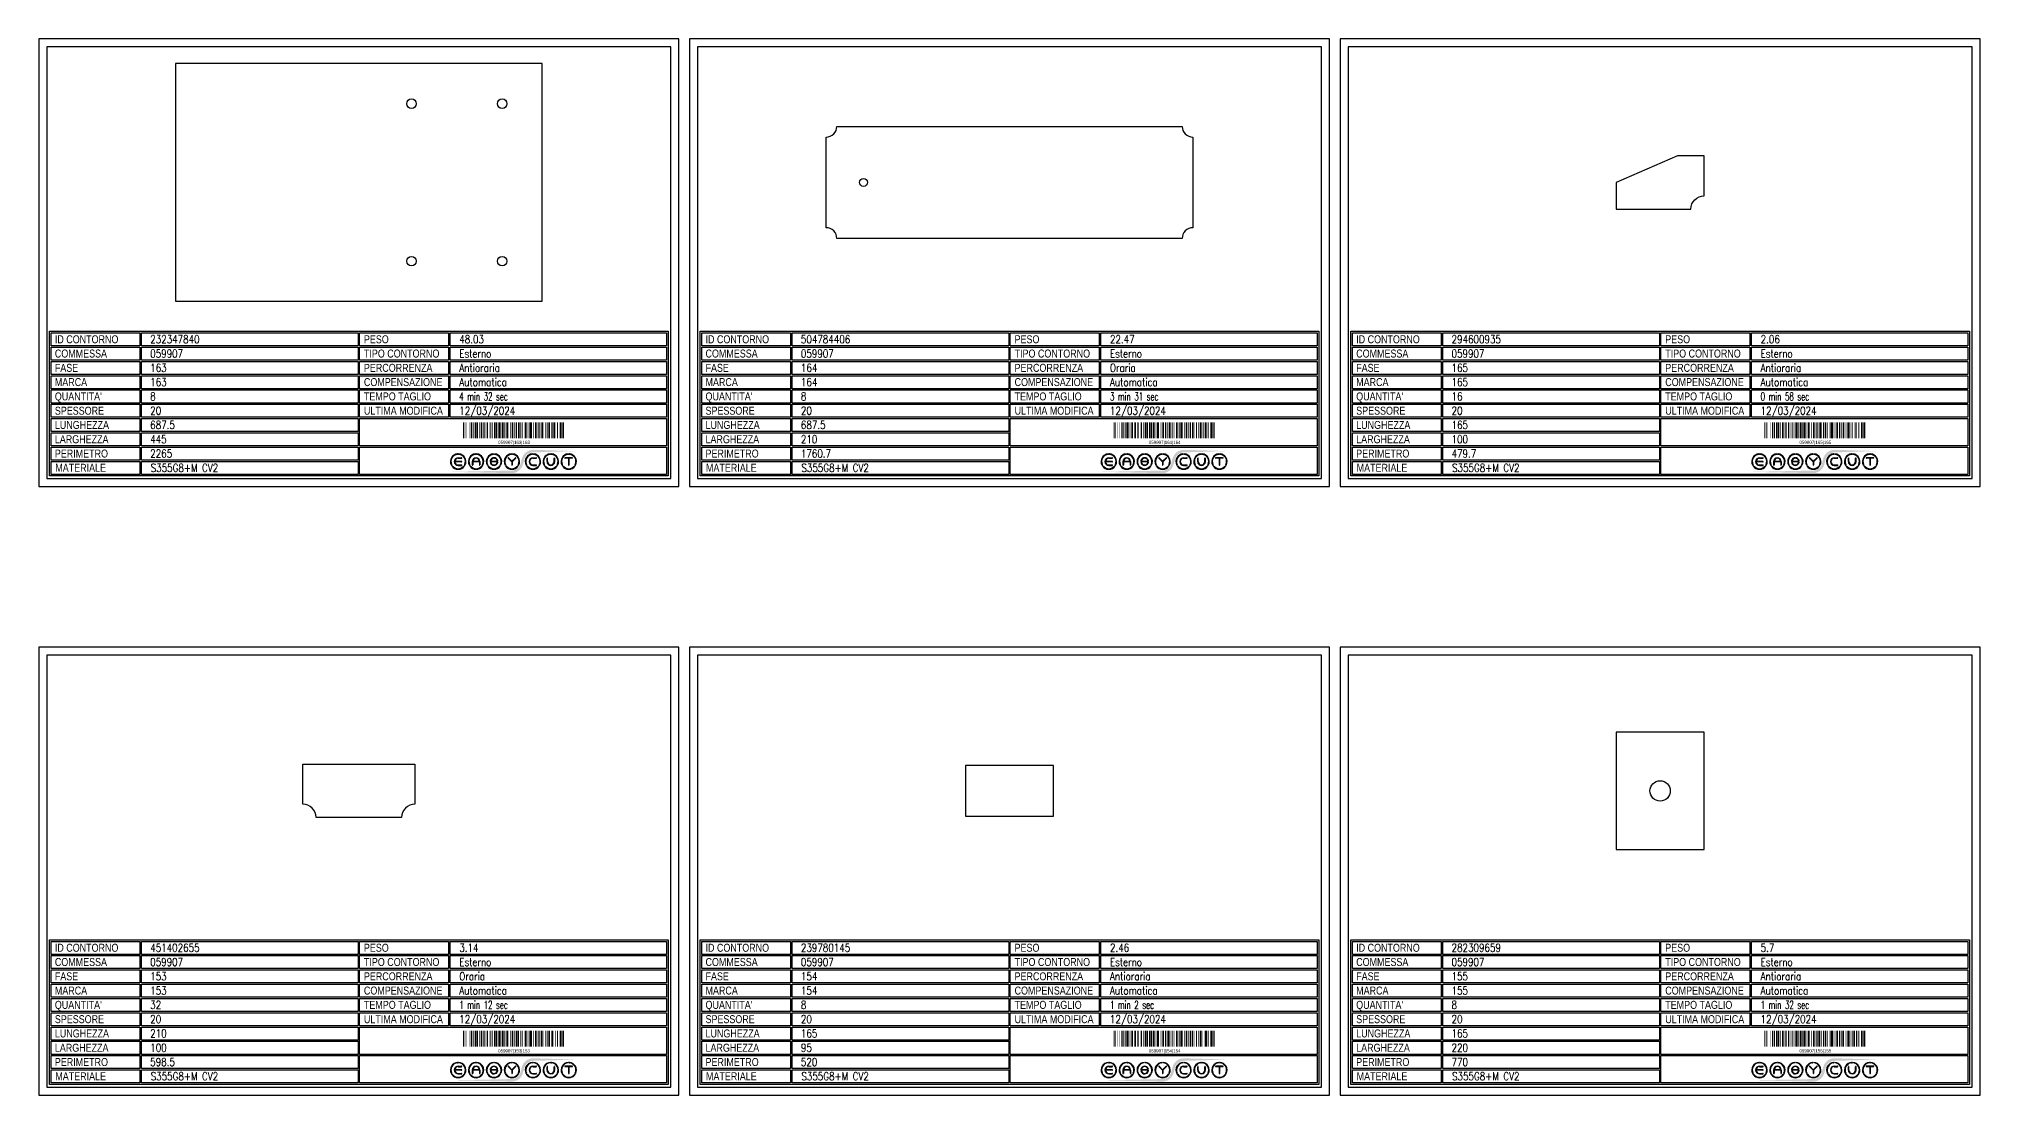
# Model space of a CAD drawing. Header units: millimetres. Extents: x 28039 to 145264, y 9873 to 40131.
# Drawn here: x 28039 to 31679, y 24993 to 26972 of the extents above; entities that cross this region are included whole.
import ezdxf
from ezdxf.enums import TextEntityAlignment as Align

# ---------------------------------------------------------------- set-up
doc = ezdxf.new("R2010")
doc.units = ezdxf.units.MM
doc.styles.add('EasyCutStyle', font='romans.shx', dxfattribs={"width": 0.8})
doc.styles.add('EasyCutStyle1', font='arial.ttf', dxfattribs={"width": 0.8})

# ---------------------------------------------------------------- blocks, each defined once
blk = doc.blocks.new('*U4')
at = {"color": 5}
blk.add_lwpolyline([(0, 0), (1200, 0), (1200, 839), (0, 839)], close=True, dxfattribs=at)
at = {"color": 7}
blk.add_lwpolyline([(15, 15), (1185, 15), (1185, 824), (15, 824)], close=True, dxfattribs=at)
at = {"color": 253}
blk.add_lwpolyline([(20, 291), (1180, 291), (1180, 20), (20, 20)], close=True, dxfattribs=at)
at = {"color": 2}
for points in [[(23, 288.1), (189.3, 288.1), (189.3, 263.7), (23, 263.7)], [(23, 288.1), (189.3, 288.1), (189.3, 263.7), (23, 263.7)], [(23, 261.4), (189.3, 261.4), (189.3, 237), (23, 237)], [(601.5, 288.1), (767.9, 288.1), (767.9, 263.7), (601.5, 263.7)], [(601.5, 261.4), (767.9, 261.4), (767.9, 237), (601.5, 237)], [(23, 234.6), (189.3, 234.6), (189.3, 210.2), (23, 210.2)], [(601.5, 234.6), (767.9, 234.6), (767.9, 210.2), (601.5, 210.2)], [(23, 207.9), (189.3, 207.9), (189.3, 183.4), (23, 183.4)], [(601.5, 207.9), (767.9, 207.9), (767.9, 183.4), (601.5, 183.4)], [(23, 181.1), (189.3, 181.1), (189.3, 156.7), (23, 156.7)], [(23, 154.3), (189.3, 154.3), (189.3, 129.9), (23, 129.9)], [(601.5, 181.1), (767.9, 181.1), (767.9, 156.7), (601.5, 156.7)], [(601.5, 154.3), (767.9, 154.3), (767.9, 129.9), (601.5, 129.9)], [(23, 127.6), (189.3, 127.6), (189.3, 103.1), (23, 103.1)], [(23, 100.8), (189.3, 100.8), (189.3, 76.4), (23, 76.4)], [(23, 74), (189.3, 74), (189.3, 49.6), (23, 49.6)], [(23, 47.3), (189.3, 47.3), (189.3, 22.9), (23, 22.9)]]:
    blk.add_lwpolyline(points, close=True, dxfattribs=at)
at = {"color": 1}
for points in [[(192.7, 288.1), (598.5, 288.1), (598.5, 263.7), (192.7, 263.7)], [(192.7, 261.4), (598.5, 261.4), (598.5, 237), (192.7, 237)], [(771.3, 288.1), (1177.2, 288.1), (1177.2, 263.7), (771.3, 263.7)], [(771.3, 261.4), (1177.2, 261.4), (1177.2, 237), (771.3, 237)], [(192.7, 234.6), (598.5, 234.6), (598.5, 210.2), (192.7, 210.2)], [(771.3, 234.6), (1177.2, 234.6), (1177.2, 210.2), (771.3, 210.2)], [(192.7, 207.9), (598.5, 207.9), (598.5, 183.4), (192.7, 183.4)], [(771.3, 207.9), (1177.2, 207.9), (1177.2, 183.4), (771.3, 183.4)], [(192.7, 181.1), (598.5, 181.1), (598.5, 156.7), (192.7, 156.7)], [(192.7, 154.3), (598.5, 154.3), (598.5, 129.9), (192.7, 129.9)], [(771.3, 181.1), (1177.2, 181.1), (1177.2, 156.7), (771.3, 156.7)], [(771.3, 154.3), (1177.2, 154.3), (1177.2, 129.9), (771.3, 129.9)], [(192.7, 127.6), (598.5, 127.6), (598.5, 103.1), (192.7, 103.1)], [(601.5, 127.6), (1177.2, 127.6), (1177.2, 76.4), (601.5, 76.4)], [(192.7, 100.8), (598.5, 100.8), (598.5, 76.4), (192.7, 76.4)], [(192.7, 74), (598.5, 74), (598.5, 49.6), (192.7, 49.6)], [(601.5, 74), (1177.2, 74), (1177.2, 22.9), (601.5, 22.9)], [(192.7, 47.3), (598.5, 47.3), (598.5, 22.9), (192.7, 22.9)]]:
    blk.add_lwpolyline(points, close=True, dxfattribs=at)
at = {"color": 161, "style": 'EasyCutStyle1', "width": 0.8}
for s, p in [('COMMESSA', (30.1, 241.9)), ('ID CONTORNO', (30.1, 268.6)), ('TIPO CONTORNO', (609.6, 241.9)), ('PESO', (609.6, 268.6)), ('FASE', (30.1, 215.1)), ('PERCORRENZA', (609.6, 215.1)), ('MARCA', (30.1, 188.4)), ('COMPENSAZIONE', (609.6, 188.4)), ("QUANTITA'", (30.1, 161.6)), ('SPESSORE', (30.1, 134.8)), ('TEMPO TAGLIO', (609.6, 161.6)), ('ULTIMA MODIFICA', (609.6, 134.8)), ('LUNGHEZZA', (30.1, 108.1)), ('LARGHEZZA', (30.1, 81.3)), ('PERIMETRO', (30.1, 54.5)), ('MATERIALE', (31, 27.8))]:
    blk.add_text(s, height=15, dxfattribs=at).set_placement(p)
at = {"style": 'EasyCutStyle'}
for tag, p, width in [('ORDERSHAPE', (208.9, 241.9), 0.8), ('IDSHAPE', (208.9, 268.6), 0.8), ('TYPESHAPE', (788.4, 241.9), 0.8), ('WEIGTHSHAPE', (788.4, 268.6), 0.8), ('PHASESHAPE', (208.9, 215.1), 0.8), ('JOUSHAPE', (788.4, 215.1), 0.8), ('MKSHAPE', (208.9, 188.4), 0.8), ('COMPSHAPE', (788.4, 188.4), 0.8), ('TKSHAPE', (208.9, 134.8), 0.8), ('QTASHAPE', (208.9, 161.6), 0.8), ('TIMECUTSHAPE', (788.4, 161.6), 0.65), ('LASTMODIFYSHAPE', (788.4, 134.8), 0.8), ('LENGTHSHAPE', (208.9, 108.1), 0.8), ('HEIGHTSHAPE', (208.9, 81.3), 0.8), ('PERIMETERSHAPE', (208.9, 54.5), 0.8), ('MATSHAPE', (209.8, 27.8), 0.8)]:
    blk.add_attdef(tag, p, '', height=15, dxfattribs=dict(at, width=width))
blk = doc.blocks.new('Logo')
h = blk.add_hatch(color=256)
h.set_gradient(color1=(255, 0, 0), color2=(255, 255, 0), tint=1)
h.paths.add_polyline_path([(20.5, 4.4, -0.339454), (37.1, 17.2), (118.6, 19.6), (37.1, 22, 0.339454), (15.8, 5.7), (13.2, -4.2, -0.339454), (-3.4, -16.9), (-118.2, -19.3), (-3.4, -21.7, 0.339454), (17.8, -5.4)])
for color, points in [(140, [(-115.9, -5.7, -1), (-116.7, -6.1, -0.520567), (-104.9, 14.3, -1), (-104.9, 13.5, 0.520567)]), (256, [(-97.3, 0.4), (-110, 0.4, -0.394366), (-103.7, 6.3), (-97.3, 6.3, 1), (-97.3, 7.2), (-103.7, 7.2, 1), (-103.7, -7.2), (-97.3, -7.2, 1), (-97.3, -6.3), (-103.7, -6.3, -0.394366), (-110, -0.4), (-97.3, -0.4, 1)]), (140, [(-91.4, -5.7, 1), (-90.6, -6.1, 0.520567), (-102.4, 14.3, 0.916853), (-102.6, 13.5, 0.043377), (-102.5, 13.5, -0.520567)]), (140, [(-82.3, -5.7, -1), (-83.1, -6.1, -0.520567), (-71.3, 14.3, -1), (-71.3, 13.5, 0.520567)]), (140, [(-57.8, -5.7, 1), (-57, -6.1, 0.520567), (-68.8, 14.3, 1), (-68.9, 13.5, -0.520567)]), (140, [(-48.7, -5.7, -1), (-49.5, -6.1, -0.520567), (-37.7, 14.3, -1), (-37.7, 13.5, 0.520567)]), (256, [(-31.2, -0.4, -0.486114), (-30.3, -1.5, -0.776377), (-42.6, -1.6, 1), (-43.4, -1.9, 0.776377), (-29.5, -1.7, 0.486114), (-31.2, 0.4), (-41.8, 0.4, -0.486114), (-42.6, 1.5, -0.776377), (-30.4, 1.6, 1), (-29.5, 1.9, 0.776377), (-43.5, 1.7, 0.486114), (-41.8, -0.4)]), (140, [(-24.2, -5.7, 1), (-23.4, -6.1, 0.520567), (-35.2, 14.3, 1), (-35.3, 13.5, -0.520567)]), (140, [(-15.1, -5.7, -1), (-15.9, -6.1, -0.520567), (-4.1, 14.3, -1), (-4.1, 13.5, 0.520567)]), (256, [(-9.3, 7.1, 1), (-10, 6.5), (-3.3, -0.2), (-3.3, -6.3, 1), (-2.4, -6.3), (-2.4, -0.2), (4.2, 6.5, 1), (3.6, 7.1), (-2.9, 0.6)]), (140, [(9.4, -5.7, 1), (10.2, -6.1, 0.520567), (-1.6, 14.3, 1), (-1.7, 13.5, -0.520567)]), (140, [(24.2, -5.7, -1), (23.4, -6.1, -0.520567), (35.2, 14.3, -1), (35.3, 13.5, 0.520567)]), (256, [(36.5, -7.2), (42.8, -7.2, 1), (42.8, -6.3), (36.5, -6.3, -1), (36.5, 6.3), (42.8, 6.3, 1), (42.8, 7.2), (36.5, 7.2, 1)]), (140, [(48.7, -5.7, 1), (49.5, -6.1, 0.520567), (37.7, 14.3, 1), (37.7, 13.5, -0.520567)]), (140, [(57.8, -5.7, -1), (57, -6.1, -0.520567), (68.8, 14.3, -1), (68.9, 13.5, 0.520567)]), (256, [(63.7, 0), (63.7, 6.3, 1), (62.9, 6.3), (62.9, 0, 1), (77.3, 0), (77.3, 6.3, 1), (76.4, 6.3), (76.4, 0, -1)]), (140, [(82.3, -5.7, 1), (83.1, -6.1, 0.520567), (71.3, 14.3, 1), (71.3, 13.5, -0.520567)]), (140, [(91.4, -5.7, -1), (90.6, -6.1, -0.520567), (102.4, 14.3, -1), (102.5, 13.5, 0.520567)]), (256, [(96.9, 7.2, 1), (96.9, 6.3), (103.2, 6.3), (103.2, -6.3, 1), (104.1, -6.3), (104.1, 6.3), (110.4, 6.3, 1), (110.4, 7.2)]), (140, [(115.9, -5.7, 1), (116.7, -6.1, 0.520567), (104.9, 14.3, 1), (104.9, 13.5, -0.520567)]), (140, [(-91.9, -8.3, 1), (-92.6, -7.8, -0.520567), (-114.8, -7.8, 1), (-115.5, -8.3, 0.520567)]), (140, [(-58.3, -8.3, 1), (-59, -7.8, -0.520567), (-81.2, -7.8, 1), (-81.9, -8.3, 0.520567)]), (140, [(-24.7, -8.3, 1), (-25.4, -7.8, -0.520567), (-47.6, -7.8, 1), (-48.3, -8.3, 0.520567)]), (140, [(8.9, -8.3, 1), (8.2, -7.8, -0.520567), (-14, -7.8, 1), (-14.7, -8.3, 0.520567)]), (140, [(48.3, -8.3, 1), (47.6, -7.8, -0.520567), (25.4, -7.8, 1), (24.7, -8.3, 0.520567)]), (140, [(81.9, -8.3, 1), (81.2, -7.8, -0.520567), (59, -7.8, 1), (58.3, -8.3, 0.520567)]), (140, [(115.5, -8.3, 1), (114.8, -7.8, -0.520567), (92.6, -7.8, 1), (91.9, -8.3, 0.520567)])]:
    blk.add_hatch(color=color).paths.add_polyline_path(points)
h = blk.add_hatch(color=256)
h.paths.add_polyline_path([(-63.7, -0.4), (-63.7, -6.3, 1), (-62.9, -6.3), (-62.9, 0, 1), (-77.3, 0), (-77.3, -6.3, 1), (-76.4, -6.3), (-76.4, -0.4)])
h.paths.add_polyline_path([(-76.4, 0.4, -0.933992), (-63.8, 0.4)], flags=16)
for p, q in [((-97.3, 0.4), (-110, 0.4)), ((-103.7, 7.2), (-97.3, 7.2)), ((-103.7, 6.3), (-97.3, 6.3)), ((-77.3, 0), (-77.3, -6.3)), ((-63.8, 0.4), (-76.4, 0.4)), ((-62.9, 0), (-62.9, -6.3)), ((-31.2, 0.4), (-41.8, 0.4)), ((-3.3, -0.2), (-10, 6.5)), ((-2.9, 0.6), (-9.3, 7.1)), ((-2.9, 0.6), (3.6, 7.1)), ((-2.4, -0.2), (4.2, 6.5)), ((36.5, 7.2), (42.8, 7.2)), ((36.5, 6.3), (42.8, 6.3)), ((62.9, 0), (62.9, 6.3)), ((63.7, 0), (63.7, 6.3)), ((76.4, 0), (76.4, 6.3)), ((77.3, 0), (77.3, 6.3)), ((110.4, 7.2), (96.9, 7.2)), ((103.2, 6.3), (96.9, 6.3)), ((103.2, 6.3), (103.2, -6.3)), ((104.1, 6.3), (104.1, -6.3)), ((110.4, 6.3), (104.1, 6.3)), ((-97.3, -0.4), (-110, -0.4)), ((-103.7, -6.3), (-97.3, -6.3)), ((-103.7, -7.2), (-97.3, -7.2)), ((-76.4, -0.4), (-76.4, -6.3)), ((-63.7, -0.4), (-76.4, -0.4)), ((-63.7, -0.4), (-63.7, -6.3)), ((-31.2, -0.4), (-41.8, -0.4)), ((-3.3, -0.2), (-3.3, -6.3)), ((-2.4, -0.2), (-2.4, -6.3)), ((36.5, -6.3), (42.8, -6.3)), ((36.5, -7.2), (42.8, -7.2))]:
    blk.add_line(p, q)
at = {"color": 140}
for centre, radius, start, end in [((-103.7, 0), 14.4, 95, 205), ((-103.7, 0), 13.5, 95, 205), ((-104.9, 13.9), 0.432, 275, 95), ((-102.5, 13.9), 0.432, 85, 265), ((-103.7, 0), 13.5, 335, 85), ((-103.7, 0), 14.4, 335, 85), ((-70.1, 0), 14.4, 95, 205), ((-70.1, 0), 13.5, 95, 205), ((-71.3, 13.9), 0.432, 275, 95), ((-68.9, 13.9), 0.432, 85, 265), ((-70.1, 0), 13.5, 335, 85), ((-70.1, 0), 14.4, 335, 85), ((-36.5, 0), 14.4, 95, 205), ((-36.5, 0), 13.5, 95, 205), ((-37.7, 13.9), 0.432, 275, 95), ((-35.3, 13.9), 0.432, 85, 265), ((-36.5, 0), 13.5, 335, 85), ((-36.5, 0), 14.4, 335, 85), ((-2.9, 0), 14.4, 95, 205), ((-2.9, 0), 13.5, 95, 205), ((-4.1, 13.9), 0.432, 275, 95), ((-1.7, 13.9), 0.432, 85, 265), ((-2.9, 0), 13.5, 335, 85), ((-2.9, 0), 14.4, 335, 85), ((36.5, 0), 14.4, 95, 205), ((36.5, 0), 13.5, 95, 205), ((35.3, 13.9), 0.432, 275, 95), ((37.7, 13.9), 0.432, 85, 265), ((36.5, 0), 14.4, 335, 85), ((36.5, 0), 13.5, 335, 85), ((70.1, 0), 14.4, 95, 205), ((70.1, 0), 13.5, 95, 205), ((68.9, 13.9), 0.432, 275, 95), ((71.3, 13.9), 0.432, 85, 265), ((70.1, 0), 14.4, 335, 85), ((70.1, 0), 13.5, 335, 85), ((103.7, 0), 14.4, 95, 205), ((103.7, 0), 13.5, 95, 205), ((102.5, 13.9), 0.432, 275, 95), ((104.9, 13.9), 0.432, 85, 265), ((103.7, 0), 14.4, 335, 85), ((103.7, 0), 13.5, 335, 85), ((-116.3, -5.9), 0.432, 205, 25), ((-115.1, -8), 0.432, 35, 215), ((-103.7, 0), 14.4, 215, 325), ((-103.7, 0), 13.5, 215, 325), ((-92.2, -8), 0.432, 325, 145), ((-91, -5.9), 0.432, 155, 335), ((-82.7, -5.9), 0.432, 205, 25), ((-81.5, -8), 0.432, 35, 215), ((-70.1, 0), 14.4, 215, 325), ((-70.1, 0), 13.5, 215, 325), ((-58.6, -8), 0.432, 325, 145), ((-57.4, -5.9), 0.432, 155, 335), ((-49.1, -5.9), 0.432, 205, 25), ((-47.9, -8), 0.432, 35, 215), ((-36.5, 0), 14.4, 215, 325), ((-36.5, 0), 13.5, 215, 325), ((-25, -8), 0.432, 325, 145), ((-23.8, -5.9), 0.432, 155, 335), ((-15.5, -5.9), 0.432, 205, 25), ((-14.3, -8), 0.432, 35, 215), ((-2.9, 0), 14.4, 215, 325), ((-2.9, 0), 13.5, 215, 325), ((8.6, -8), 0.432, 325, 145), ((9.8, -5.9), 0.432, 155, 335), ((23.8, -5.9), 0.432, 205, 25), ((25, -8), 0.432, 35, 215), ((36.5, 0), 14.4, 215, 325), ((36.5, 0), 13.5, 215, 325), ((47.9, -8), 0.432, 325, 145), ((49.1, -5.9), 0.432, 155, 335), ((57.4, -5.9), 0.432, 205, 25), ((58.6, -8), 0.432, 35, 215), ((70.1, 0), 14.4, 215, 325), ((70.1, 0), 13.5, 215, 325), ((81.5, -8), 0.432, 325, 145), ((82.7, -5.9), 0.432, 155, 335), ((91, -5.9), 0.432, 205, 25), ((92.2, -8), 0.432, 35, 215), ((103.7, 0), 14.4, 215, 325), ((103.7, 0), 13.5, 215, 325), ((115.1, -8), 0.432, 325, 145), ((116.3, -5.9), 0.432, 155, 335)]:
    blk.add_arc(centre, radius, start, end, dxfattribs=at)
for centre, radius, start, end in [((-103.7, 0), 7.2, 90, 270), ((-103.7, 0), 6.34, 90, 176.0904), ((-97.3, 6.8), 0.432, 270, 90), ((-97.3, 0), 0.432, 270, 90), ((-70.1, 0), 7.2, 0, 180), ((-70.1, 0), 6.34, 3.9096, 176.0904), ((-36.5, 0), 7.2, 15, 166.2998), ((-41.8, 1.3), 1.73, 166.2998, 270), ((-41.8, 1.3), 0.864, 166.2998, 270), ((-36.5, 0), 6.34, 15, 166.2998), ((-31.2, -1.3), 1.73, 346.2998, 90), ((-29.9, 1.8), 0.432, 195, 15), ((-9.6, 6.8), 0.432, 45, 225), ((3.9, 6.8), 0.432, 315, 135), ((36.5, 0), 7.2, 90, 270), ((36.5, 0), 6.34, 90, 270), ((42.8, 6.8), 0.432, 270, 90), ((63.3, 6.3), 0.432, 0, 180), ((70.1, 0), 7.2, 180, 0), ((70.1, 0), 6.34, 180, 0), ((76.8, 6.3), 0.432, 0, 180), ((96.9, 6.8), 0.432, 90, 270), ((110.4, 6.8), 0.432, 270, 90), ((-103.7, 0), 6.34, 183.9096, 270), ((-97.3, -6.8), 0.432, 270, 90), ((-76.8, -6.3), 0.432, 180, 0), ((-63.3, -6.3), 0.432, 180, 0), ((-43, -1.8), 0.432, 15, 195), ((-36.5, 0), 7.2, 195, 346.2998), ((-36.5, 0), 6.34, 195, 346.2998), ((-31.2, -1.3), 0.864, 346.2998, 90), ((-2.9, -6.3), 0.432, 180, 0), ((42.8, -6.8), 0.432, 270, 90), ((103.7, -6.3), 0.432, 180, 0)]:
    blk.add_arc(centre, radius, start, end)
blk = doc.blocks.new('BARCODE128_451402655', base_point=(28928.8, 25073.4))
at = {"linetype": 'Continuous'}
for points, const_width in [([(28929.8, 25073.4), (28929.8, 25103.4)], 2), ([(28932.3, 25073.4), (28932.3, 25103.4)], 1), ([(28935.3, 25073.4), (28935.3, 25103.4)], 1), ([(28940.3, 25073.4), (28940.3, 25103.4)], 1), ([(28944.3, 25073.4), (28944.3, 25103.4)], 3), ([(28947.8, 25073.4), (28947.8, 25103.4)], 2), ([(28951.8, 25073.4), (28951.8, 25103.4)], 2), ([(28955.3, 25073.4), (28955.3, 25103.4)], 3), ([(28959.3, 25073.4), (28959.3, 25103.4)], 1), ([(28963.3, 25073.4), (28963.3, 25103.4)], 3), ([(28967.3, 25073.4), (28967.3, 25103.4)], 1), ([(28969.8, 25073.4), (28969.8, 25103.4)], 2), ([(28974.3, 25073.4), (28974.3, 25103.4)], 3), ([(28978.3, 25073.4), (28978.3, 25103.4)], 1), ([(28980.8, 25073.4), (28980.8, 25103.4)], 2), ([(28984.3, 25073.4), (28984.3, 25103.4)], 1), ([(28988.3, 25073.4), (28988.3, 25103.4)], 3), ([(28991.8, 25073.4), (28991.8, 25103.4)], 2), ([(28996.3, 25073.4), (28996.3, 25103.4)], 3), ([(28999.8, 25073.4), (28999.8, 25103.4)], 2), ([(29003.3, 25073.4), (29003.3, 25103.4)], 3), ([(29006.3, 25073.4), (29006.3, 25103.4)], 1), ([(29008.3, 25073.4), (29008.3, 25103.4)], 1), ([(29011.8, 25073.4), (29011.8, 25103.4)], 4), ([(29017.3, 25073.4), (29017.3, 25103.4)], 1), ([(29021.3, 25073.4), (29021.3, 25103.4)], 3), ([(29025.8, 25073.4), (29025.8, 25103.4)], 2), ([(29028.8, 25073.4), (29028.8, 25103.4)], 2), ([(29032.3, 25073.4), (29032.3, 25103.4)], 3), ([(29036.3, 25073.4), (29036.3, 25103.4)], 1), ([(29039.8, 25073.4), (29039.8, 25103.4)], 2), ([(29043.3, 25073.4), (29043.3, 25103.4)], 1), ([(29046.3, 25073.4), (29046.3, 25103.4)], 3), ([(29050.3, 25073.4), (29050.3, 25103.4)], 1), ([(29052.3, 25073.4), (29052.3, 25103.4)], 1), ([(29055.8, 25073.4), (29055.8, 25103.4)], 4), ([(29061.3, 25073.4), (29061.3, 25103.4)], 1), ([(29065.3, 25073.4), (29065.3, 25103.4)], 3), ([(29069.8, 25073.4), (29069.8, 25103.4)], 2), ([(29072.8, 25073.4), (29072.8, 25103.4)], 2), ([(29076.3, 25073.4), (29076.3, 25103.4)], 3), ([(29080.3, 25073.4), (29080.3, 25103.4)], 1), ([(29083.8, 25073.4), (29083.8, 25103.4)], 2), ([(29087.3, 25073.4), (29087.3, 25103.4)], 1), ([(29090.3, 25073.4), (29090.3, 25103.4)], 3), ([(29094.3, 25073.4), (29094.3, 25103.4)], 1), ([(29096.8, 25073.4), (29096.8, 25103.4)], 2), ([(29102.3, 25073.4), (29102.3, 25103.4)], 1), ([(29105.8, 25073.4), (29105.8, 25103.4)], 2), ([(29111.3, 25073.4), (29111.3, 25103.4)], 3), ([(29114.3, 25073.4), (29114.3, 25103.4)], 1), ([(29116.8, 25073.4), (29116.8, 25103.4)], 2)]:
    blk.add_lwpolyline(points, dxfattribs=dict(at, const_width=const_width))
blk.add_text('059907|153|153', height=6).set_placement((29024.3, 25062.9), align=Align.CENTER)
blk = doc.blocks.new('BARCODE128_239780145', base_point=(30148.8, 25073.4))
at = {"linetype": 'Continuous'}
for points, const_width in [([(30149.8, 25073.4), (30149.8, 25103.4)], 2), ([(30152.3, 25073.4), (30152.3, 25103.4)], 1), ([(30155.3, 25073.4), (30155.3, 25103.4)], 1), ([(30160.3, 25073.4), (30160.3, 25103.4)], 1), ([(30164.3, 25073.4), (30164.3, 25103.4)], 3), ([(30167.8, 25073.4), (30167.8, 25103.4)], 2), ([(30171.8, 25073.4), (30171.8, 25103.4)], 2), ([(30175.3, 25073.4), (30175.3, 25103.4)], 3), ([(30179.3, 25073.4), (30179.3, 25103.4)], 1), ([(30183.3, 25073.4), (30183.3, 25103.4)], 3), ([(30187.3, 25073.4), (30187.3, 25103.4)], 1), ([(30189.8, 25073.4), (30189.8, 25103.4)], 2), ([(30194.3, 25073.4), (30194.3, 25103.4)], 3), ([(30198.3, 25073.4), (30198.3, 25103.4)], 1), ([(30200.8, 25073.4), (30200.8, 25103.4)], 2), ([(30204.3, 25073.4), (30204.3, 25103.4)], 1), ([(30208.3, 25073.4), (30208.3, 25103.4)], 3), ([(30211.8, 25073.4), (30211.8, 25103.4)], 2), ([(30216.3, 25073.4), (30216.3, 25103.4)], 3), ([(30219.8, 25073.4), (30219.8, 25103.4)], 2), ([(30223.3, 25073.4), (30223.3, 25103.4)], 3), ([(30226.3, 25073.4), (30226.3, 25103.4)], 1), ([(30228.3, 25073.4), (30228.3, 25103.4)], 1), ([(30231.8, 25073.4), (30231.8, 25103.4)], 4), ([(30237.3, 25073.4), (30237.3, 25103.4)], 1), ([(30241.3, 25073.4), (30241.3, 25103.4)], 3), ([(30245.8, 25073.4), (30245.8, 25103.4)], 2), ([(30248.8, 25073.4), (30248.8, 25103.4)], 2), ([(30252.3, 25073.4), (30252.3, 25103.4)], 3), ([(30256.3, 25073.4), (30256.3, 25103.4)], 1), ([(30259.8, 25073.4), (30259.8, 25103.4)], 2), ([(30263.3, 25073.4), (30263.3, 25103.4)], 1), ([(30267.3, 25073.4), (30267.3, 25103.4)], 3), ([(30270.3, 25073.4), (30270.3, 25103.4)], 1), ([(30272.3, 25073.4), (30272.3, 25103.4)], 1), ([(30275.8, 25073.4), (30275.8, 25103.4)], 4), ([(30281.3, 25073.4), (30281.3, 25103.4)], 1), ([(30285.3, 25073.4), (30285.3, 25103.4)], 3), ([(30289.8, 25073.4), (30289.8, 25103.4)], 2), ([(30292.8, 25073.4), (30292.8, 25103.4)], 2), ([(30296.3, 25073.4), (30296.3, 25103.4)], 3), ([(30300.3, 25073.4), (30300.3, 25103.4)], 1), ([(30303.8, 25073.4), (30303.8, 25103.4)], 2), ([(30307.3, 25073.4), (30307.3, 25103.4)], 1), ([(30311.3, 25073.4), (30311.3, 25103.4)], 3), ([(30314.3, 25073.4), (30314.3, 25103.4)], 1), ([(30318.3, 25073.4), (30318.3, 25103.4)], 1), ([(30321.8, 25073.4), (30321.8, 25103.4)], 4), ([(30325.8, 25073.4), (30325.8, 25103.4)], 2), ([(30331.3, 25073.4), (30331.3, 25103.4)], 3), ([(30334.3, 25073.4), (30334.3, 25103.4)], 1), ([(30336.8, 25073.4), (30336.8, 25103.4)], 2)]:
    blk.add_lwpolyline(points, dxfattribs=dict(at, const_width=const_width))
blk.add_text('059907|154|154', height=6).set_placement((30244.3, 25062.9), align=Align.CENTER)
blk = doc.blocks.new('BARCODE128_282309659', base_point=(31368.8, 25073.4))
at = {"linetype": 'Continuous'}
for points, const_width in [([(31369.8, 25073.4), (31369.8, 25103.4)], 2), ([(31372.3, 25073.4), (31372.3, 25103.4)], 1), ([(31375.3, 25073.4), (31375.3, 25103.4)], 1), ([(31380.3, 25073.4), (31380.3, 25103.4)], 1), ([(31384.3, 25073.4), (31384.3, 25103.4)], 3), ([(31387.8, 25073.4), (31387.8, 25103.4)], 2), ([(31391.8, 25073.4), (31391.8, 25103.4)], 2), ([(31395.3, 25073.4), (31395.3, 25103.4)], 3), ([(31399.3, 25073.4), (31399.3, 25103.4)], 1), ([(31403.3, 25073.4), (31403.3, 25103.4)], 3), ([(31407.3, 25073.4), (31407.3, 25103.4)], 1), ([(31409.8, 25073.4), (31409.8, 25103.4)], 2), ([(31414.3, 25073.4), (31414.3, 25103.4)], 3), ([(31418.3, 25073.4), (31418.3, 25103.4)], 1), ([(31420.8, 25073.4), (31420.8, 25103.4)], 2), ([(31424.3, 25073.4), (31424.3, 25103.4)], 1), ([(31428.3, 25073.4), (31428.3, 25103.4)], 3), ([(31431.8, 25073.4), (31431.8, 25103.4)], 2), ([(31436.3, 25073.4), (31436.3, 25103.4)], 3), ([(31439.8, 25073.4), (31439.8, 25103.4)], 2), ([(31443.3, 25073.4), (31443.3, 25103.4)], 3), ([(31446.3, 25073.4), (31446.3, 25103.4)], 1), ([(31448.3, 25073.4), (31448.3, 25103.4)], 1), ([(31451.8, 25073.4), (31451.8, 25103.4)], 4), ([(31457.3, 25073.4), (31457.3, 25103.4)], 1), ([(31461.3, 25073.4), (31461.3, 25103.4)], 3), ([(31465.8, 25073.4), (31465.8, 25103.4)], 2), ([(31468.8, 25073.4), (31468.8, 25103.4)], 2), ([(31472.3, 25073.4), (31472.3, 25103.4)], 3), ([(31476.3, 25073.4), (31476.3, 25103.4)], 1), ([(31479.8, 25073.4), (31479.8, 25103.4)], 2), ([(31483.3, 25073.4), (31483.3, 25103.4)], 3), ([(31487.3, 25073.4), (31487.3, 25103.4)], 1), ([(31490.3, 25073.4), (31490.3, 25103.4)], 1), ([(31492.3, 25073.4), (31492.3, 25103.4)], 1), ([(31495.8, 25073.4), (31495.8, 25103.4)], 4), ([(31501.3, 25073.4), (31501.3, 25103.4)], 1), ([(31505.3, 25073.4), (31505.3, 25103.4)], 3), ([(31509.8, 25073.4), (31509.8, 25103.4)], 2), ([(31512.8, 25073.4), (31512.8, 25103.4)], 2), ([(31516.3, 25073.4), (31516.3, 25103.4)], 3), ([(31520.3, 25073.4), (31520.3, 25103.4)], 1), ([(31523.8, 25073.4), (31523.8, 25103.4)], 2), ([(31527.3, 25073.4), (31527.3, 25103.4)], 3), ([(31531.3, 25073.4), (31531.3, 25103.4)], 1), ([(31534.3, 25073.4), (31534.3, 25103.4)], 1), ([(31537.3, 25073.4), (31537.3, 25103.4)], 3), ([(31541.8, 25073.4), (31541.8, 25103.4)], 2), ([(31545.8, 25073.4), (31545.8, 25103.4)], 2), ([(31551.3, 25073.4), (31551.3, 25103.4)], 3), ([(31554.3, 25073.4), (31554.3, 25103.4)], 1), ([(31556.8, 25073.4), (31556.8, 25103.4)], 2)]:
    blk.add_lwpolyline(points, dxfattribs=dict(at, const_width=const_width))
blk.add_text('059907|155|155', height=6).set_placement((31464.3, 25062.9), align=Align.CENTER)
blk = doc.blocks.new('BARCODE128_232347840', base_point=(28928.8, 26213.4))
at = {"linetype": 'Continuous'}
for points, const_width in [([(28944.3, 26213.4), (28944.3, 26243.4)], 3), ([(28955.3, 26213.4), (28955.3, 26243.4)], 3), ([(28963.3, 26213.4), (28963.3, 26243.4)], 3), ([(28974.3, 26213.4), (28974.3, 26243.4)], 3), ([(28988.3, 26213.4), (28988.3, 26243.4)], 3), ([(28996.3, 26213.4), (28996.3, 26243.4)], 3), ([(29003.3, 26213.4), (29003.3, 26243.4)], 3), ([(29011.8, 26213.4), (29011.8, 26243.4)], 4), ([(29021.3, 26213.4), (29021.3, 26243.4)], 3), ([(29033.3, 26213.4), (29033.3, 26243.4)], 3), ([(29046.3, 26213.4), (29046.3, 26243.4)], 3), ([(29055.8, 26213.4), (29055.8, 26243.4)], 4), ([(29065.3, 26213.4), (29065.3, 26243.4)], 3), ([(29077.3, 26213.4), (29077.3, 26243.4)], 3), ([(29090.3, 26213.4), (29090.3, 26243.4)], 3), ([(29099.8, 26213.4), (29099.8, 26243.4)], 4), ([(29111.3, 26213.4), (29111.3, 26243.4)], 3), ([(28929.8, 26213.4), (28929.8, 26243.4)], 2), ([(28932.3, 26213.4), (28932.3, 26243.4)], 1), ([(28935.3, 26213.4), (28935.3, 26243.4)], 1), ([(28940.3, 26213.4), (28940.3, 26243.4)], 1), ([(28947.8, 26213.4), (28947.8, 26243.4)], 2), ([(28951.8, 26213.4), (28951.8, 26243.4)], 2), ([(28959.3, 26213.4), (28959.3, 26243.4)], 1), ([(28967.3, 26213.4), (28967.3, 26243.4)], 1), ([(28969.8, 26213.4), (28969.8, 26243.4)], 2), ([(28978.3, 26213.4), (28978.3, 26243.4)], 1), ([(28980.8, 26213.4), (28980.8, 26243.4)], 2), ([(28984.3, 26213.4), (28984.3, 26243.4)], 1), ([(28991.8, 26213.4), (28991.8, 26243.4)], 2), ([(28999.8, 26213.4), (28999.8, 26243.4)], 2), ([(29006.3, 26213.4), (29006.3, 26243.4)], 1), ([(29008.3, 26213.4), (29008.3, 26243.4)], 1), ([(29017.3, 26213.4), (29017.3, 26243.4)], 1), ([(29025.8, 26213.4), (29025.8, 26243.4)], 2), ([(29028.8, 26213.4), (29028.8, 26243.4)], 2), ([(29036.3, 26213.4), (29036.3, 26243.4)], 1), ([(29039.8, 26213.4), (29039.8, 26243.4)], 2), ([(29043.3, 26213.4), (29043.3, 26243.4)], 1), ([(29050.3, 26213.4), (29050.3, 26243.4)], 1), ([(29052.3, 26213.4), (29052.3, 26243.4)], 1), ([(29061.3, 26213.4), (29061.3, 26243.4)], 1), ([(29069.8, 26213.4), (29069.8, 26243.4)], 2), ([(29072.8, 26213.4), (29072.8, 26243.4)], 2), ([(29080.3, 26213.4), (29080.3, 26243.4)], 1), ([(29083.8, 26213.4), (29083.8, 26243.4)], 2), ([(29087.3, 26213.4), (29087.3, 26243.4)], 1), ([(29094.3, 26213.4), (29094.3, 26243.4)], 1), ([(29096.3, 26213.4), (29096.3, 26243.4)], 1), ([(29105.8, 26213.4), (29105.8, 26243.4)], 2), ([(29114.3, 26213.4), (29114.3, 26243.4)], 1), ([(29116.8, 26213.4), (29116.8, 26243.4)], 2)]:
    blk.add_lwpolyline(points, dxfattribs=dict(at, const_width=const_width))
blk.add_text('059907|163|163', height=6).set_placement((29024.3, 26202.9), align=Align.CENTER)
blk = doc.blocks.new('BARCODE128_504784406', base_point=(30148.8, 26213.4))
at = {"linetype": 'Continuous'}
for points, const_width in [([(30164.3, 26213.4), (30164.3, 26243.4)], 3), ([(30175.3, 26213.4), (30175.3, 26243.4)], 3), ([(30183.3, 26213.4), (30183.3, 26243.4)], 3), ([(30194.3, 26213.4), (30194.3, 26243.4)], 3), ([(30208.3, 26213.4), (30208.3, 26243.4)], 3), ([(30216.3, 26213.4), (30216.3, 26243.4)], 3), ([(30223.3, 26213.4), (30223.3, 26243.4)], 3), ([(30231.8, 26213.4), (30231.8, 26243.4)], 4), ([(30241.3, 26213.4), (30241.3, 26243.4)], 3), ([(30253.3, 26213.4), (30253.3, 26243.4)], 3), ([(30267.3, 26213.4), (30267.3, 26243.4)], 3), ([(30275.8, 26213.4), (30275.8, 26243.4)], 4), ([(30285.3, 26213.4), (30285.3, 26243.4)], 3), ([(30297.3, 26213.4), (30297.3, 26243.4)], 3), ([(30311.3, 26213.4), (30311.3, 26243.4)], 3), ([(30321.3, 26213.4), (30321.3, 26243.4)], 3), ([(30331.3, 26213.4), (30331.3, 26243.4)], 3), ([(30149.8, 26213.4), (30149.8, 26243.4)], 2), ([(30152.3, 26213.4), (30152.3, 26243.4)], 1), ([(30155.3, 26213.4), (30155.3, 26243.4)], 1), ([(30160.3, 26213.4), (30160.3, 26243.4)], 1), ([(30167.8, 26213.4), (30167.8, 26243.4)], 2), ([(30171.8, 26213.4), (30171.8, 26243.4)], 2), ([(30179.3, 26213.4), (30179.3, 26243.4)], 1), ([(30187.3, 26213.4), (30187.3, 26243.4)], 1), ([(30189.8, 26213.4), (30189.8, 26243.4)], 2), ([(30198.3, 26213.4), (30198.3, 26243.4)], 1), ([(30200.8, 26213.4), (30200.8, 26243.4)], 2), ([(30204.3, 26213.4), (30204.3, 26243.4)], 1), ([(30211.8, 26213.4), (30211.8, 26243.4)], 2), ([(30219.8, 26213.4), (30219.8, 26243.4)], 2), ([(30226.3, 26213.4), (30226.3, 26243.4)], 1), ([(30228.3, 26213.4), (30228.3, 26243.4)], 1), ([(30237.3, 26213.4), (30237.3, 26243.4)], 1), ([(30245.8, 26213.4), (30245.8, 26243.4)], 2), ([(30248.8, 26213.4), (30248.8, 26243.4)], 2), ([(30256.3, 26213.4), (30256.3, 26243.4)], 1), ([(30259.8, 26213.4), (30259.8, 26243.4)], 2), ([(30263.3, 26213.4), (30263.3, 26243.4)], 1), ([(30270.3, 26213.4), (30270.3, 26243.4)], 1), ([(30272.3, 26213.4), (30272.3, 26243.4)], 1), ([(30281.3, 26213.4), (30281.3, 26243.4)], 1), ([(30289.8, 26213.4), (30289.8, 26243.4)], 2), ([(30292.8, 26213.4), (30292.8, 26243.4)], 2), ([(30300.3, 26213.4), (30300.3, 26243.4)], 1), ([(30303.8, 26213.4), (30303.8, 26243.4)], 2), ([(30307.3, 26213.4), (30307.3, 26243.4)], 1), ([(30314.3, 26213.4), (30314.3, 26243.4)], 1), ([(30317.8, 26213.4), (30317.8, 26243.4)], 2), ([(30325.8, 26213.4), (30325.8, 26243.4)], 2), ([(30334.3, 26213.4), (30334.3, 26243.4)], 1), ([(30336.8, 26213.4), (30336.8, 26243.4)], 2)]:
    blk.add_lwpolyline(points, dxfattribs=dict(at, const_width=const_width))
blk.add_text('059907|164|164', height=6).set_placement((30244.3, 26202.9), align=Align.CENTER)
blk = doc.blocks.new('BARCODE128_294600935', base_point=(31368.8, 26213.4))
at = {"linetype": 'Continuous'}
for points, const_width in [([(31384.3, 26213.4), (31384.3, 26243.4)], 3), ([(31395.3, 26213.4), (31395.3, 26243.4)], 3), ([(31403.3, 26213.4), (31403.3, 26243.4)], 3), ([(31414.3, 26213.4), (31414.3, 26243.4)], 3), ([(31428.3, 26213.4), (31428.3, 26243.4)], 3), ([(31436.3, 26213.4), (31436.3, 26243.4)], 3), ([(31443.3, 26213.4), (31443.3, 26243.4)], 3), ([(31451.8, 26213.4), (31451.8, 26243.4)], 4), ([(31461.3, 26213.4), (31461.3, 26243.4)], 3), ([(31473.3, 26213.4), (31473.3, 26243.4)], 3), ([(31483.3, 26213.4), (31483.3, 26243.4)], 3), ([(31495.8, 26213.4), (31495.8, 26243.4)], 4), ([(31505.3, 26213.4), (31505.3, 26243.4)], 3), ([(31517.3, 26213.4), (31517.3, 26243.4)], 3), ([(31527.3, 26213.4), (31527.3, 26243.4)], 3), ([(31551.3, 26213.4), (31551.3, 26243.4)], 3), ([(31369.8, 26213.4), (31369.8, 26243.4)], 2), ([(31372.3, 26213.4), (31372.3, 26243.4)], 1), ([(31375.3, 26213.4), (31375.3, 26243.4)], 1), ([(31380.3, 26213.4), (31380.3, 26243.4)], 1), ([(31387.8, 26213.4), (31387.8, 26243.4)], 2), ([(31391.8, 26213.4), (31391.8, 26243.4)], 2), ([(31399.3, 26213.4), (31399.3, 26243.4)], 1), ([(31407.3, 26213.4), (31407.3, 26243.4)], 1), ([(31409.8, 26213.4), (31409.8, 26243.4)], 2), ([(31418.3, 26213.4), (31418.3, 26243.4)], 1), ([(31420.8, 26213.4), (31420.8, 26243.4)], 2), ([(31424.3, 26213.4), (31424.3, 26243.4)], 1), ([(31431.8, 26213.4), (31431.8, 26243.4)], 2), ([(31439.8, 26213.4), (31439.8, 26243.4)], 2), ([(31446.3, 26213.4), (31446.3, 26243.4)], 1), ([(31448.3, 26213.4), (31448.3, 26243.4)], 1), ([(31457.3, 26213.4), (31457.3, 26243.4)], 1), ([(31465.8, 26213.4), (31465.8, 26243.4)], 2), ([(31468.8, 26213.4), (31468.8, 26243.4)], 2), ([(31476.3, 26213.4), (31476.3, 26243.4)], 1), ([(31479.8, 26213.4), (31479.8, 26243.4)], 2), ([(31487.3, 26213.4), (31487.3, 26243.4)], 1), ([(31490.3, 26213.4), (31490.3, 26243.4)], 1), ([(31492.3, 26213.4), (31492.3, 26243.4)], 1), ([(31501.3, 26213.4), (31501.3, 26243.4)], 1), ([(31509.8, 26213.4), (31509.8, 26243.4)], 2), ([(31512.8, 26213.4), (31512.8, 26243.4)], 2), ([(31520.3, 26213.4), (31520.3, 26243.4)], 1), ([(31523.8, 26213.4), (31523.8, 26243.4)], 2), ([(31531.3, 26213.4), (31531.3, 26243.4)], 1), ([(31534.3, 26213.4), (31534.3, 26243.4)], 1), ([(31538.8, 26213.4), (31538.8, 26243.4)], 2), ([(31541.3, 26213.4), (31541.3, 26243.4)], 1), ([(31545.8, 26213.4), (31545.8, 26243.4)], 2), ([(31554.3, 26213.4), (31554.3, 26243.4)], 1), ([(31556.8, 26213.4), (31556.8, 26243.4)], 2)]:
    blk.add_lwpolyline(points, dxfattribs=dict(at, const_width=const_width))
blk.add_text('059907|165|165', height=6).set_placement((31464.3, 26202.9), align=Align.CENTER)

msp = doc.modelspace()

# ---------------------------------------------------------------- linework, layer by layer
at = {"color": 2}
for points in [[(28295.1, 26480.9), (28982.6, 26480.9), (28982.6, 26925.9), (28295.1, 26925.9)], [(30996.3, 25453.4), (31161.3, 25453.4), (31161.3, 25673.4), (30996.3, 25673.4)], [(29776.3, 25515.9), (29941.3, 25515.9), (29941.3, 25610.9), (29776.3, 25610.9)]]:
    msp.add_lwpolyline(points, close=True, dxfattribs=at)
at = {"color": 1, "elevation": 0}
for points in [[(29515.1, 26618.4), (29515.1, 26788.4, 0.414214), (29535.1, 26808.4), (30182.6, 26808.4, 0.414214), (30202.6, 26788.4), (30202.6, 26618.4, 0.414214), (30182.6, 26598.4), (29535.1, 26598.4, 0.414214)], [(28533.8, 25538.4), (28533.8, 25613.4), (28743.8, 25613.4), (28743.8, 25538.4, 0.414214), (28718.8, 25513.4), (28558.8, 25513.4, 0.414214)]]:
    msp.add_lwpolyline(points, format="xyb", close=True, dxfattribs=at)
at = {"color": 2, "elevation": 0}
msp.add_lwpolyline([(30996.3, 26653.4), (31136.3, 26653.4, -0.414214), (31161.3, 26678.4), (31161.3, 26753.4), (31111.3, 26753.4), (30996.3, 26703.4)], format="xyb", close=True, dxfattribs=at)
at = {"color": 4}
for centre, radius in [((28737.6, 26850.9), 9), ((28737.6, 26850.9), 9), ((28907.6, 26850.9), 9), ((28907.6, 26850.9), 9), ((29585.1, 26703.4, 0), 7.5), ((28737.6, 26555.9), 9), ((28737.6, 26555.9), 9), ((28907.6, 26555.9), 9), ((28907.6, 26555.9), 9), ((31078.8, 25563.4), 19.1)]:
    msp.add_circle(centre, radius, dxfattribs=at)

# ---------------------------------------------------------------- block references
for p, values in [((28038.8, 26133.4), {'IDSHAPE': '232347840', 'ORDERSHAPE': '059907', 'PHASESHAPE': '163', 'MKSHAPE': '163', 'TKSHAPE': '20', 'LENGTHSHAPE': '687.5', 'HEIGHTSHAPE': '445', 'MATSHAPE': 'S355G8+M CV2', 'LASTMODIFYSHAPE': '12/03/2024', 'PERIMETERSHAPE': '2265', 'WEIGTHSHAPE': '48.03', 'TYPESHAPE': 'Esterno', 'JOUSHAPE': 'Antioraria', 'COMPSHAPE': 'Automatica', 'TIMECUTSHAPE': '4 min 32 sec', 'QTASHAPE': '8'}), ((29258.8, 26133.4), {'IDSHAPE': '504784406', 'ORDERSHAPE': '059907', 'PHASESHAPE': '164', 'MKSHAPE': '164', 'TKSHAPE': '20', 'LENGTHSHAPE': '687.5', 'HEIGHTSHAPE': '210', 'MATSHAPE': 'S355G8+M CV2', 'LASTMODIFYSHAPE': '12/03/2024', 'PERIMETERSHAPE': '1760.7', 'WEIGTHSHAPE': '22.47', 'TYPESHAPE': 'Esterno', 'JOUSHAPE': 'Oraria', 'COMPSHAPE': 'Automatica', 'TIMECUTSHAPE': '3 min 31 sec', 'QTASHAPE': '8'}), ((30478.8, 26133.4), {'IDSHAPE': '294600935', 'ORDERSHAPE': '059907', 'PHASESHAPE': '165', 'MKSHAPE': '165', 'TKSHAPE': '20', 'LENGTHSHAPE': '165', 'HEIGHTSHAPE': '100', 'MATSHAPE': 'S355G8+M CV2', 'LASTMODIFYSHAPE': '12/03/2024', 'PERIMETERSHAPE': '479.7', 'WEIGTHSHAPE': '2.06', 'TYPESHAPE': 'Esterno', 'JOUSHAPE': 'Antioraria', 'COMPSHAPE': 'Automatica', 'TIMECUTSHAPE': '0 min 58 sec', 'QTASHAPE': '16'}), ((28038.8, 24993.4), {'IDSHAPE': '451402655', 'ORDERSHAPE': '059907', 'PHASESHAPE': '153', 'MKSHAPE': '153', 'TKSHAPE': '20', 'LENGTHSHAPE': '210', 'HEIGHTSHAPE': '100', 'MATSHAPE': 'S355G8+M CV2', 'LASTMODIFYSHAPE': '12/03/2024', 'PERIMETERSHAPE': '598.5', 'WEIGTHSHAPE': '3.14', 'TYPESHAPE': 'Esterno', 'JOUSHAPE': 'Oraria', 'COMPSHAPE': 'Automatica', 'TIMECUTSHAPE': '1 min 12 sec', 'QTASHAPE': '32'}), ((29258.8, 24993.4), {'IDSHAPE': '239780145', 'ORDERSHAPE': '059907', 'PHASESHAPE': '154', 'MKSHAPE': '154', 'TKSHAPE': '20', 'LENGTHSHAPE': '165', 'HEIGHTSHAPE': '95', 'MATSHAPE': 'S355G8+M CV2', 'LASTMODIFYSHAPE': '12/03/2024', 'PERIMETERSHAPE': '520', 'WEIGTHSHAPE': '2.46', 'TYPESHAPE': 'Esterno', 'JOUSHAPE': 'Antioraria', 'COMPSHAPE': 'Automatica', 'TIMECUTSHAPE': '1 min 2 sec', 'QTASHAPE': '8'}), ((30478.8, 24993.4), {'IDSHAPE': '282309659', 'ORDERSHAPE': '059907', 'PHASESHAPE': '155', 'MKSHAPE': '155', 'TKSHAPE': '20', 'LENGTHSHAPE': '165', 'HEIGHTSHAPE': '220', 'MATSHAPE': 'S355G8+M CV2', 'LASTMODIFYSHAPE': '12/03/2024', 'PERIMETERSHAPE': '770', 'WEIGTHSHAPE': '5.7', 'TYPESHAPE': 'Esterno', 'JOUSHAPE': 'Antioraria', 'COMPSHAPE': 'Automatica', 'TIMECUTSHAPE': '1 min 32 sec', 'QTASHAPE': '8'})]:
    msp.add_blockref('*U4', p).add_auto_attribs(values)
for name, p in [('BARCODE128_232347840', (28834.3, 26223.9)), ('BARCODE128_504784406', (30054.3, 26223.9)), ('BARCODE128_294600935', (31274.3, 26223.9)), ('Logo', (28928.8, 26180.4)), ('Logo', (30148.8, 26180.4)), ('Logo', (31368.8, 26180.4)), ('BARCODE128_451402655', (28834.3, 25083.9)), ('BARCODE128_239780145', (30054.3, 25083.9)), ('BARCODE128_282309659', (31274.3, 25083.9)), ('Logo', (28928.8, 25040.4)), ('Logo', (30148.8, 25040.4)), ('Logo', (31368.8, 25040.4))]:
    msp.add_blockref(name, p)

doc.saveas('drawing.dxf')
